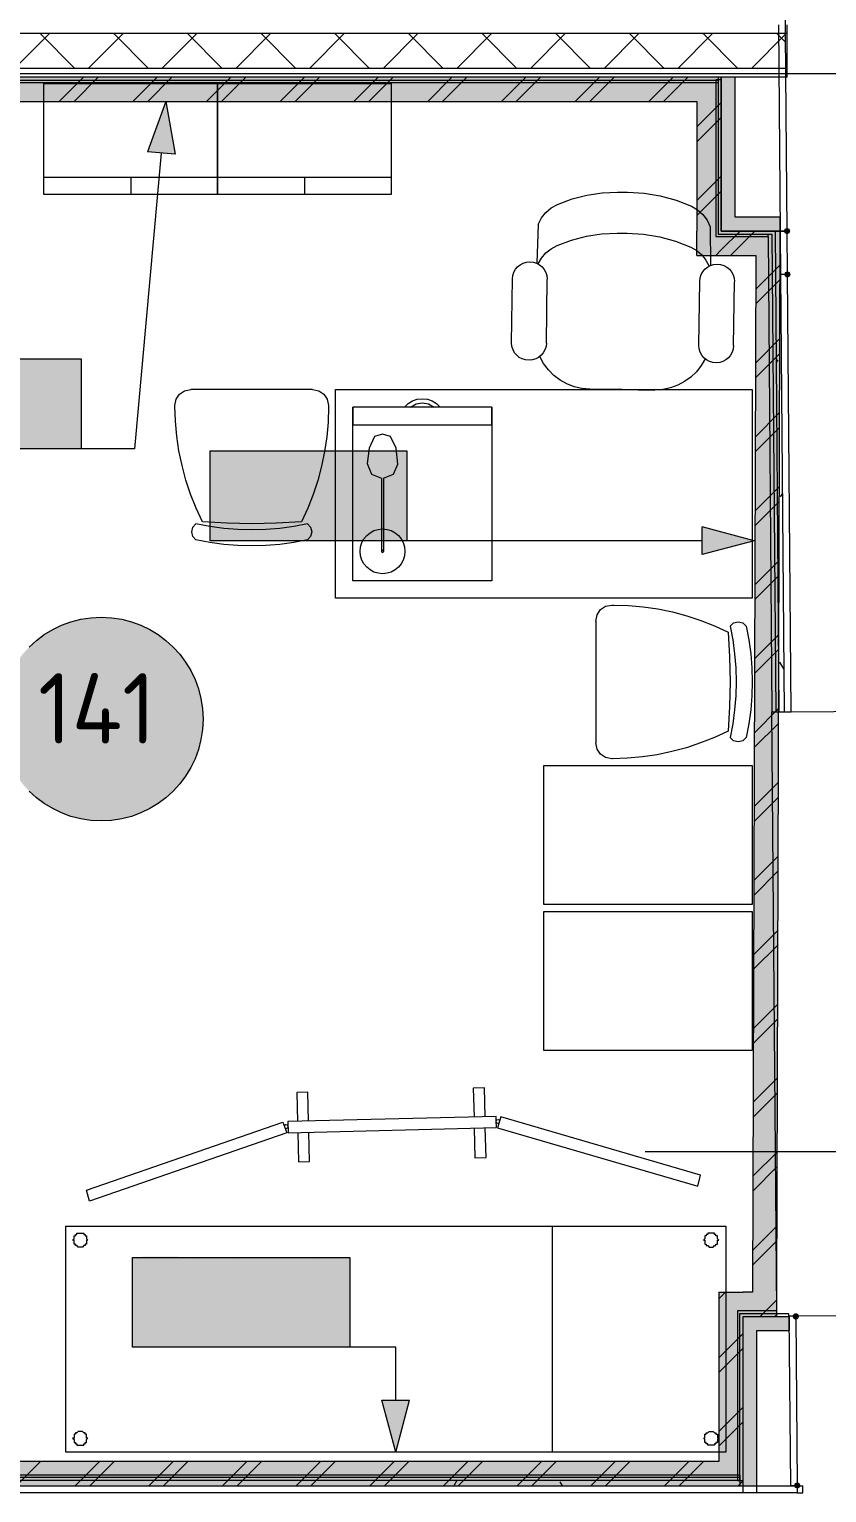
# Model space of a CAD drawing. Header units: millimetres. Extents: x -546 to 1681, y -650 to 1730.
# Drawn here: x 832.5 to 855.46, y 376.52 to 418.64 of the extents above; entities that cross this region are included whole.
import ezdxf

# ---------------------------------------------------------------- set-up
doc = ezdxf.new("R2010")
doc.units = ezdxf.units.MM

msp = doc.modelspace()

# ---------------------------------------------------------------- hatches: boundary and pattern name
at = {"true_color": 0x80ffff}
h = msp.add_hatch(color=131, dxfattribs=at)
h.dxf.hatch_style = 2
h.paths.add_polyline_path([(818.532, 416.566), (818.532, 417.266), (851.722, 417.266), (851.722, 416.566)])
at = {"true_color": 0xffffff}
h = msp.add_hatch(color=7, dxfattribs=at)
h.dxf.hatch_style = 2
h.paths.add_polyline_path([(851.722, 416.566), (851.722, 417.266), (852.422, 417.266)])
h = msp.add_hatch(color=7, dxfattribs=at)
h.dxf.hatch_style = 2
h.paths.add_polyline_path([(851.722, 416.566), (852.422, 417.266), (852.422, 416.566)])
h = msp.add_hatch(color=7)
h.dxf.hatch_style = 2
h.paths.add_polyline_path([(852.822, 413.231), (852.422, 413.231), (852.422, 417.266), (852.822, 417.266)])
at = {"true_color": 0x0077b0}
h = msp.add_hatch(color=144, dxfattribs=at)
h.dxf.hatch_style = 2
h.paths.add_polyline_path([(836.435, 416.566), (836.698, 415.043), (835.902, 415.115)])
at = {"true_color": 0xffffff}
h = msp.add_hatch(color=7, dxfattribs=at)
h.dxf.hatch_style = 2
h.paths.add_polyline_path([(851.722, 416.566), (852.422, 416.566), (852.422, 412.831), (851.722, 412.831)])
h = msp.add_hatch(color=7, dxfattribs=at)
h.dxf.hatch_style = 2
h.paths.add_polyline_path([(852.422, 412.831), (851.722, 412.131), (851.722, 412.831)])
h = msp.add_hatch(color=7, dxfattribs=at)
h.dxf.hatch_style = 2
h.paths.add_polyline_path([(852.422, 412.831), (852.422, 412.131), (851.722, 412.131)])
h = msp.add_hatch(color=7)
h.dxf.hatch_style = 2
h.paths.add_polyline_path([(852.422, 413.231), (854.118, 413.231), (854.122, 412.833), (852.422, 412.831)])
h = msp.add_hatch(color=7, dxfattribs=at)
h.dxf.hatch_style = 2
h.paths.add_polyline_path([(852.422, 412.131), (852.422, 412.831), (853.422, 412.831), (853.419, 412.131)])
h = msp.add_hatch(color=7, dxfattribs=at)
h.dxf.hatch_style = 2
h.paths.add_polyline_path([(853.419, 412.131), (853.422, 412.831), (854.122, 412.831)])
h = msp.add_hatch(color=7, dxfattribs=at)
h.dxf.hatch_style = 2
h.paths.add_polyline_path([(854.122, 412.831), (854.119, 412.131), (853.419, 412.131)])
h = msp.add_hatch(color=7)
h.dxf.hatch_style = 2
h.paths.add_polyline_path([(854.322, 412.743), (854.386, 412.77), (854.412, 412.833), (854.386, 412.897), (854.322, 412.923), (854.251, 412.897), (854.224, 412.833), (854.251, 412.77)])
h = msp.add_hatch(color=7, dxfattribs=at)
h.dxf.hatch_style = 2
h.paths.add_polyline_path([(853.419, 412.131), (854.119, 412.131), (854.026, 382.29), (853.326, 382.29)])
h = msp.add_hatch(color=7)
h.dxf.hatch_style = 2
h.paths.add_polyline_path([(854.325, 411.675), (854.262, 411.649), (854.235, 411.585), (854.262, 411.522), (854.325, 411.495), (854.396, 411.522), (854.422, 411.585), (854.396, 411.649)])
h = msp.add_hatch(color=7, dxfattribs=at)
h.dxf.hatch_style = 2
h.paths.add_polyline_path([(827.732, 409.154), (833.994, 409.154), (833.994, 406.566), (827.732, 406.566)])
at = {"true_color": 0x0077b0}
h = msp.add_hatch(color=144, dxfattribs=at)
h.dxf.hatch_style = 2
h.paths.add_polyline_path([(832.579, 407.656), (832.581, 407.685), (832.985, 409.099), (833.02, 409.153), (833.083, 409.172), (833.16, 409.146), (833.185, 409.07), (833.179, 409.042), (832.812, 407.758), (833.284, 407.758), (833.284, 408.063), (833.309, 408.138), (833.386, 408.162), (833.462, 408.138), (833.487, 408.063), (833.487, 407.758), (833.69, 407.758), (833.764, 407.733), (833.789, 407.656), (833.764, 407.58), (833.69, 407.555), (833.487, 407.555), (833.487, 407.253), (833.462, 407.178), (833.386, 407.154), (833.309, 407.178), (833.284, 407.253), (833.284, 407.555), (832.68, 407.555), (832.604, 407.58)])
at = {"true_color": 0xffffff}
h = msp.add_hatch(color=7, dxfattribs=at)
h.dxf.hatch_style = 2
h.paths.add_polyline_path([(837.713, 406.51), (843.369, 406.51), (843.369, 403.921), (837.713, 403.921)])
at = {"true_color": 0x0077b0}
h = msp.add_hatch(color=144, dxfattribs=at)
h.dxf.hatch_style = 2
h.paths.add_polyline_path([(838.017, 406.526), (839.027, 406.526), (839.101, 406.501), (839.126, 406.424), (839.126, 404.607), (839.101, 404.532), (839.027, 404.508), (838.951, 404.532), (838.925, 404.607), (838.925, 406.323), (838.118, 406.323), (838.118, 404.607), (838.093, 404.532), (838.017, 404.508), (837.941, 404.532), (837.916, 404.607), (837.916, 406.424), (837.941, 406.501)])
h = msp.add_hatch(color=144, dxfattribs=at)
h.dxf.hatch_style = 2
h.paths.add_polyline_path([(839.531, 404.607), (839.531, 406.424), (839.556, 406.501), (839.632, 406.526), (839.708, 406.501), (839.734, 406.424), (839.734, 405.719), (840.541, 405.719), (840.541, 406.424), (840.566, 406.501), (840.643, 406.526), (840.716, 406.501), (840.741, 406.424), (840.741, 404.607), (840.716, 404.532), (840.643, 404.508), (840.566, 404.532), (840.541, 404.607), (840.541, 405.516), (839.734, 405.516), (839.734, 404.607), (839.708, 404.532), (839.632, 404.508), (839.556, 404.532)])
h = msp.add_hatch(color=144, dxfattribs=at)
h.dxf.hatch_style = 2
h.paths.add_polyline_path([(842.964, 406.182), (842.733, 405.95), (842.662, 405.919), (842.586, 405.945), (842.561, 406.021), (842.589, 406.091), (842.984, 406.486), (843.025, 406.516), (843.066, 406.526), (843.142, 406.501), (843.167, 406.424), (843.167, 404.607), (843.142, 404.532), (843.066, 404.508), (842.99, 404.532), (842.964, 404.607)])
h = msp.add_hatch(color=144, dxfattribs=at)
h.dxf.hatch_style = 2
h.paths.add_polyline_path([(842.055, 405.01), (841.248, 405.01), (841.171, 405.036), (841.146, 405.112), (841.171, 405.188), (841.248, 405.214), (842.055, 405.214), (842.131, 405.188), (842.156, 405.112), (842.131, 405.036)])
h = msp.add_hatch(color=144, dxfattribs=at)
h.dxf.hatch_style = 2
h.paths.add_polyline_path([(853.369, 403.921), (851.876, 403.521), (851.876, 404.321)])
at = {"true_color": 0xffffff}
h = msp.add_hatch(color=7, dxfattribs=at)
edge = h.paths.add_edge_path()
edge.add_arc((834.572, 398.785), 2.932, 0, 360)
h = msp.add_hatch(color=7, dxfattribs=at)
h.dxf.hatch_style = 2
h.paths.add_polyline_path([(835.472, 383.291), (841.734, 383.291), (841.734, 380.703), (835.472, 380.703)])
at = {"true_color": 0x0077b0}
h = msp.add_hatch(color=144, dxfattribs=at)
h.dxf.hatch_style = 2
h.paths.add_polyline_path([(835.773, 383.31), (836.784, 383.31), (836.857, 383.284), (836.882, 383.208), (836.882, 381.39), (836.857, 381.316), (836.784, 381.292), (836.707, 381.316), (836.682, 381.39), (836.682, 383.106), (835.875, 383.106), (835.875, 381.39), (835.85, 381.316), (835.773, 381.292), (835.697, 381.316), (835.672, 381.39), (835.672, 383.208), (835.697, 383.284)])
h = msp.add_hatch(color=144, dxfattribs=at)
h.dxf.hatch_style = 2
h.paths.add_polyline_path([(837.288, 381.39), (837.288, 383.208), (837.313, 383.284), (837.389, 383.31), (837.465, 383.284), (837.49, 383.208), (837.49, 382.502), (838.297, 382.502), (838.297, 383.208), (838.323, 383.284), (838.399, 383.31), (838.473, 383.284), (838.498, 383.208), (838.498, 381.39), (838.473, 381.316), (838.399, 381.292), (838.323, 381.316), (838.297, 381.39), (838.297, 382.299), (837.49, 382.299), (837.49, 381.39), (837.465, 381.316), (837.389, 381.292), (837.313, 381.316)])
h = msp.add_hatch(color=144, dxfattribs=at)
h.dxf.hatch_style = 2
h.paths.add_polyline_path([(840.319, 381.794), (840.321, 381.823), (840.725, 383.237), (840.76, 383.291), (840.823, 383.31), (840.9, 383.284), (840.925, 383.208), (840.919, 383.18), (840.552, 381.896), (841.024, 381.896), (841.024, 382.201), (841.049, 382.276), (841.126, 382.299), (841.202, 382.276), (841.227, 382.201), (841.227, 381.896), (841.43, 381.896), (841.504, 381.87), (841.529, 381.794), (841.504, 381.718), (841.43, 381.693), (841.227, 381.693), (841.227, 381.39), (841.202, 381.316), (841.126, 381.292), (841.049, 381.316), (841.024, 381.39), (841.024, 381.693), (840.42, 381.693), (840.344, 381.718)])
at = {"true_color": 0xffffff}
h = msp.add_hatch(color=7, dxfattribs=at)
h.dxf.hatch_style = 2
h.paths.add_polyline_path([(852.352, 382.29), (853.052, 382.29), (853.052, 381.59)])
h = msp.add_hatch(color=7, dxfattribs=at)
h.dxf.hatch_style = 2
h.paths.add_polyline_path([(852.352, 381.59), (852.352, 382.29), (853.052, 381.59)])
h = msp.add_hatch(color=7, dxfattribs=at)
h.dxf.hatch_style = 2
h.paths.add_polyline_path([(853.326, 382.29), (853.324, 381.59), (853.052, 381.59), (853.052, 382.29)])
h = msp.add_hatch(color=7, dxfattribs=at)
h.dxf.hatch_style = 2
h.paths.add_polyline_path([(853.324, 381.59), (853.326, 382.29), (854.022, 381.592)])
h = msp.add_hatch(color=7, dxfattribs=at)
h.dxf.hatch_style = 2
h.paths.add_polyline_path([(853.326, 382.29), (854.026, 382.29), (854.024, 381.59)])
at = {"true_color": 0x0077b0}
h = msp.add_hatch(color=144, dxfattribs=at)
h.dxf.hatch_style = 2
h.paths.add_polyline_path([(839.812, 381.794), (839.005, 381.794), (838.929, 381.82), (838.903, 381.896), (838.929, 381.972), (839.005, 381.997), (839.812, 381.997), (839.888, 381.972), (839.913, 381.896), (839.888, 381.82)])
h = msp.add_hatch(color=7)
h.dxf.hatch_style = 2
h.paths.add_polyline_path([(854.657, 381.596), (854.631, 381.66), (854.567, 381.686), (854.504, 381.66), (854.477, 381.596), (854.477, 381.586), (854.504, 381.523), (854.567, 381.496), (854.631, 381.523), (854.657, 381.586)])
h = msp.add_hatch(color=7)
h.dxf.hatch_style = 2
h.paths.add_polyline_path([(854.567, 381.676), (854.504, 381.65), (854.477, 381.586), (854.504, 381.523), (854.567, 381.496), (854.638, 381.523), (854.664, 381.586), (854.638, 381.65)])
h = msp.add_hatch(color=7)
h.dxf.hatch_style = 2
h.paths.add_polyline_path([(854.484, 381.586), (854.511, 381.523), (854.574, 381.496), (854.638, 381.523), (854.664, 381.586), (854.664, 381.596), (854.638, 381.66), (854.574, 381.686), (854.511, 381.66), (854.484, 381.596)])
at = {"true_color": 0xffffff}
h = msp.add_hatch(color=7, dxfattribs=at)
h.dxf.hatch_style = 2
h.paths.add_polyline_path([(853.052, 381.59), (853.052, 377.416), (852.352, 377.416), (852.352, 381.59)])
h = msp.add_hatch(color=7)
h.dxf.hatch_style = 2
h.paths.add_polyline_path([(853.052, 381.19), (853.052, 381.584), (854.374, 381.59), (854.378, 381.19)])
h = msp.add_hatch(color=7)
h.dxf.hatch_style = 2
h.paths.add_polyline_path([(853.052, 376.716), (853.052, 381.19), (853.452, 381.19), (853.452, 376.716)])
at = {"true_color": 0x0077b0}
h = msp.add_hatch(color=144, dxfattribs=at)
h.dxf.hatch_style = 2
h.paths.add_polyline_path([(843.051, 377.686), (842.651, 379.178), (843.451, 379.178)])
at = {"true_color": 0x80ffff}
h = msp.add_hatch(color=131, dxfattribs=at)
h.dxf.hatch_style = 2
h.paths.add_polyline_path([(852.352, 377.416), (852.352, 376.716), (831.977, 376.716), (831.977, 377.416)])
h = msp.add_hatch(color=131, dxfattribs=at)
h.dxf.hatch_style = 2
h.paths.add_polyline_path([(853.052, 377.416), (853.052, 376.716), (852.352, 377.416)])
h = msp.add_hatch(color=131, dxfattribs=at)
h.dxf.hatch_style = 2
h.paths.add_polyline_path([(852.352, 376.716), (852.352, 377.416), (853.052, 376.716)])
h = msp.add_hatch(color=7)
h.dxf.hatch_style = 2
h.paths.add_polyline_path([(854.614, 376.636), (854.678, 376.663), (854.704, 376.726), (854.678, 376.79), (854.614, 376.816), (854.543, 376.79), (854.516, 376.726), (854.543, 376.663)])

# ---------------------------------------------------------------- linework, layer by layer
at = {"color": 7, "lineweight": 0}
for points in [[(854.322, 412.833), (854.229, 424.224)], [(854.074, 418.766), (854.132, 411.583)], [(854.324, 417.266), (854.324, 418.766)], [(854.324, 418.516), (810.806, 418.516)], [(832.08, 417.516), (833.08, 418.516)], [(833.814, 417.516), (832.814, 418.516)], [(834.201, 417.516), (835.201, 418.516)], [(835.935, 417.516), (834.935, 418.516)], [(836.322, 417.516), (837.322, 418.516)], [(838.056, 417.516), (837.056, 418.516)], [(838.444, 417.516), (839.444, 418.516)], [(840.178, 417.516), (839.178, 418.516)], [(840.565, 417.516), (841.565, 418.516)], [(842.299, 417.516), (841.299, 418.516)], [(842.686, 417.516), (843.686, 418.516)], [(844.42, 417.516), (843.42, 418.516)], [(844.808, 417.516), (845.808, 418.516)], [(846.541, 417.516), (845.541, 418.516)], [(846.929, 417.516), (847.929, 418.516)], [(848.663, 417.516), (847.663, 418.516)], [(849.05, 417.516), (850.05, 418.516)], [(850.784, 417.516), (849.784, 418.516)], [(851.172, 417.516), (852.172, 418.516)], [(852.905, 417.516), (851.905, 418.516)], [(853.293, 417.516), (854.274, 418.496)], [(854.276, 418.266), (854.027, 418.516)], [(854.324, 417.516), (813.756, 417.516)], [(187.211, 417.371), (863.726, 417.371)], [(854.324, 417.266), (814.006, 417.266)], [(814.006, 417.176), (852.342, 417.176)], [(814.006, 417.107), (852.342, 417.107)], [(851.722, 417.266), (817.832, 417.266)], [(833.365, 416.566), (834.065, 417.266)], [(833.789, 416.566), (834.489, 417.266)], [(835.486, 416.566), (836.186, 417.266)], [(835.91, 416.566), (836.61, 417.266)], [(837.608, 416.566), (838.308, 417.266)], [(838.032, 416.566), (838.732, 417.266)], [(839.729, 416.566), (840.429, 417.266)], [(840.153, 416.566), (840.853, 417.266)], [(841.85, 416.566), (842.55, 417.266)], [(842.274, 416.566), (842.974, 417.266)], [(843.971, 416.566), (844.671, 417.266)], [(844.396, 416.566), (845.096, 417.266)], [(846.093, 416.566), (846.793, 417.266)], [(846.517, 416.566), (847.217, 417.266)], [(848.214, 416.566), (848.914, 417.266)], [(848.638, 416.566), (849.338, 417.266)], [(850.335, 416.566), (851.035, 417.266)], [(850.76, 416.566), (851.46, 417.266)], [(852.422, 417.266), (851.722, 417.266)], [(852.422, 417.186), (852.263, 417.186)], [(852.263, 417.186), (852.263, 412.672)], [(852.332, 417.186), (852.332, 412.741)], [(852.342, 417.107), (852.342, 417.266)], [(852.422, 417.266), (852.422, 412.831)], [(852.422, 412.831), (852.422, 417.266)], [(852.822, 413.231), (852.822, 417.266)], [(818.532, 416.566), (851.722, 416.566)], [(851.722, 416.566), (851.722, 412.831)], [(851.722, 415.83), (852.422, 416.53)], [(851.722, 415.406), (852.422, 416.106)], [(851.722, 413.709), (852.422, 414.409)], [(851.722, 413.285), (852.422, 413.985)], [(851.722, 412.131), (851.722, 412.831)], [(852.422, 412.831), (854.122, 412.831)], [(852.422, 412.288), (852.965, 412.831)], [(853.422, 412.831), (852.422, 412.831)], [(852.689, 412.131), (853.389, 412.831)], [(854.122, 413.231), (852.822, 413.231)], [(854.122, 412.831), (853.422, 412.831)], [(853.972, 412.831), (854.084, 398.993)], [(854.026, 382.29), (854.122, 412.831)], [(854.122, 412.831), (854.122, 413.231)], [(854.122, 412.831), (854.314, 412.833)], [(854.314, 412.831), (854.122, 412.831)], [(854.314, 412.833), (854.325, 411.585)], [(852.263, 412.672), (853.773, 412.672)], [(852.332, 412.741), (853.882, 412.741)], [(853.773, 412.672), (853.772, 412.741)], [(853.773, 412.672), (853.884, 398.991)], [(853.882, 412.741), (853.994, 398.992)], [(851.722, 412.131), (853.419, 412.131)], [(852.265, 412.131), (852.422, 412.288)], [(853.419, 412.131), (853.326, 382.29)], [(853.416, 411.161), (854.119, 411.863)], [(854.325, 411.585), (854.132, 411.583)], [(854.132, 411.583), (854.234, 398.994)], [(854.434, 398.995), (854.332, 411.585)], [(853.415, 410.736), (854.117, 411.438)], [(853.41, 409.033), (854.112, 409.736)], [(853.408, 408.608), (854.111, 409.31)], [(854.049, 409.125), (854.002, 409.045)], [(853.403, 406.905), (854.105, 407.608)], [(853.402, 406.48), (854.104, 407.182)], [(853.397, 404.777), (854.099, 405.48)], [(854.183, 405.293), (854.117, 405.179)], [(853.395, 404.352), (854.097, 405.054)], [(853.39, 402.649), (854.092, 403.352)], [(853.389, 402.224), (854.091, 402.926)], [(832.499, 400.858), (832.707, 401.047), (832.933, 401.216), (833.175, 401.363), (833.431, 401.486), (833.7, 401.585), (833.981, 401.657), (834.273, 401.701), (834.572, 401.716), (834.872, 401.701), (835.163, 401.657), (835.444, 401.585), (835.713, 401.486), (835.969, 401.363), (836.211, 401.216), (836.437, 401.047), (836.645, 400.858), (836.834, 400.65), (837.003, 400.424), (837.15, 400.183), (837.273, 399.926), (837.372, 399.657), (837.444, 399.376), (837.488, 399.085), (837.503, 398.785)], [(853.383, 400.522), (854.085, 401.224)], [(853.382, 400.096), (854.084, 400.798)], [(854.224, 400.231), (854.112, 400.424)], [(853.377, 398.394), (854.079, 399.096)], [(853.884, 398.991), (854.434, 398.995)], [(854.023, 381.749), (853.884, 398.991)], [(854.434, 398.995), (858.126, 399.025)], [(837.503, 398.785), (837.488, 398.486), (837.444, 398.195), (837.372, 397.914), (837.273, 397.644), (837.15, 397.388), (837.003, 397.146), (836.834, 396.92), (836.645, 396.712), (836.437, 396.523), (836.211, 396.354), (835.969, 396.207), (835.713, 396.084), (835.444, 395.985), (835.163, 395.913), (834.872, 395.869), (834.572, 395.853), (834.273, 395.869), (833.981, 395.913), (833.7, 395.985), (833.431, 396.084), (833.175, 396.207), (832.933, 396.354), (832.707, 396.523), (832.499, 396.712)], [(853.375, 397.968), (854.077, 398.67)], [(853.37, 396.266), (854.072, 396.968)], [(853.369, 395.84), (854.071, 396.542)], [(853.363, 394.138), (854.066, 394.84)], [(853.362, 393.712), (854.064, 394.414)], [(853.357, 392.01), (854.059, 392.712)], [(853.355, 391.584), (854.058, 392.286)], [(853.35, 389.882), (854.052, 390.584)], [(853.349, 389.456), (854.051, 390.158)], [(853.343, 387.754), (854.046, 388.456)], [(853.342, 387.328), (854.044, 388.03)], [(853.337, 385.626), (854.039, 386.328)], [(853.336, 385.2), (854.038, 385.902)], [(853.33, 383.498), (854.032, 384.2)], [(853.329, 383.072), (854.031, 383.775)], [(852.352, 382.29), (853.052, 382.29)], [(852.352, 382.29), (852.352, 377.416)], [(852.352, 382.095), (852.449, 382.192)], [(852.449, 382.192), (852.546, 382.29)], [(853.326, 382.29), (853.052, 382.29)], [(854.024, 381.59), (854.026, 382.29)], [(854.023, 381.749), (852.893, 381.749)], [(852.893, 381.749), (852.893, 376.87)], [(852.962, 381.68), (854.024, 381.68)], [(852.962, 376.87), (852.962, 381.68)], [(853.543, 381.59), (853.784, 381.83)], [(853.784, 381.83), (854.026, 382.072)], [(854.024, 381.59), (854.023, 381.749)], [(854.374, 381.67), (854.024, 381.668)], [(854.374, 381.594), (854.374, 381.67)], [(853.052, 381.59), (854.385, 381.59)], [(853.052, 376.516), (853.052, 381.59)], [(853.052, 377.416), (853.052, 381.59)], [(853.052, 381.59), (854.024, 381.59)], [(853.967, 381.59), (853.996, 381.618)], [(853.996, 381.618), (854.024, 381.647)], [(854.024, 381.591), (854.374, 381.594)], [(854.567, 381.596), (854.374, 381.594)], [(854.374, 381.594), (854.414, 376.724)], [(854.385, 381.19), (854.385, 381.59)], [(858.267, 381.626), (854.567, 381.596)], [(854.574, 381.586), (854.614, 376.726)], [(852.352, 380.398), (853.052, 381.098)], [(853.452, 376.516), (853.452, 381.19)], [(853.452, 381.19), (854.385, 381.19)], [(852.352, 379.974), (853.052, 380.674)], [(852.352, 378.277), (853.052, 378.977)], [(852.352, 377.853), (853.052, 378.553)], [(852.972, 377.025), (831.277, 377.025)], [(852.352, 377.416), (831.977, 377.416)], [(832.123, 376.716), (832.823, 377.416)], [(833.82, 376.716), (834.52, 377.416)], [(834.244, 376.716), (834.944, 377.416)], [(835.941, 376.716), (836.641, 377.416)], [(836.366, 376.716), (837.066, 377.416)], [(838.063, 376.716), (838.763, 377.416)], [(838.487, 376.716), (839.187, 377.416)], [(840.184, 376.716), (840.884, 377.416)], [(840.608, 376.716), (841.308, 377.416)], [(842.305, 376.716), (843.005, 377.416)], [(842.73, 376.716), (843.43, 377.416)], [(844.427, 376.716), (845.127, 377.416)], [(844.851, 376.716), (845.551, 377.416)], [(846.548, 376.716), (847.248, 377.416)], [(846.972, 376.716), (847.672, 377.416)], [(848.669, 376.716), (849.369, 377.416)], [(849.093, 376.716), (849.793, 377.416)], [(850.791, 376.716), (851.491, 377.416)], [(851.215, 376.716), (851.915, 377.416)], [(852.972, 376.716), (852.972, 377.025)], [(853.052, 376.716), (853.052, 377.416)], [(852.972, 376.956), (831.277, 376.956)], [(831.277, 376.716), (854.772, 376.716)], [(831.277, 376.716), (853.052, 376.716)], [(852.972, 376.866), (831.436, 376.866)], [(844.809, 376.866), (844.722, 376.716)], [(847.856, 376.716), (847.79, 376.83)], [(852.893, 376.87), (853.052, 376.87)], [(852.912, 376.716), (852.982, 376.786)], [(852.982, 376.786), (853.052, 376.856)], [(854.414, 376.724), (854.606, 376.726)], [(854.606, 376.726), (854.608, 376.516)], [(854.772, 376.516), (854.772, 376.716)], [(854.608, 376.516), (795.621, 376.516)], [(854.608, 376.516), (854.772, 376.516)]]:
    msp.add_lwpolyline(points, dxfattribs=at)
at = {"color": 253, "lineweight": 0, "true_color": 0x999999}
for points in [[(832.922, 413.885), (832.922, 417.085)], [(832.922, 417.085), (837.922, 417.085)], [(837.922, 413.885), (837.922, 417.085)], [(837.922, 417.085), (842.922, 417.085)], [(837.922, 417.085), (837.922, 413.885)], [(842.922, 417.085), (842.922, 413.885)], [(832.922, 414.385), (837.922, 414.385)], [(835.422, 414.385), (835.422, 413.885)], [(837.922, 414.385), (842.922, 414.385)], [(840.422, 414.385), (840.422, 413.885)], [(837.922, 413.885), (832.922, 413.885)], [(842.922, 413.885), (837.922, 413.885)], [(847.71, 413.602), (848.128, 413.756), (848.557, 413.867), (848.995, 413.934), (849.439, 413.956), (849.646, 413.951)], [(849.637, 413.951), (849.729, 413.952), (850.202, 413.927), (850.668, 413.851), (851.123, 413.726), (851.563, 413.552)], [(847.151, 413.023), (847.245, 413.209), (847.372, 413.37), (847.529, 413.503), (847.71, 413.602)], [(851.563, 413.552), (851.742, 413.448), (851.896, 413.311), (852.019, 413.146), (852.107, 412.958)], [(847.151, 413.023), (847.117, 411.905)], [(852.107, 412.958), (852.112, 411.84)], [(847.155, 411.886), (847.25, 412.056), (847.374, 412.204), (847.524, 412.326), (847.695, 412.418)], [(847.695, 412.418), (848.112, 412.572), (848.541, 412.683), (848.98, 412.75), (849.424, 412.772), (849.63, 412.768)], [(849.621, 412.768), (849.713, 412.769), (850.186, 412.744), (850.652, 412.668), (851.107, 412.542), (851.547, 412.368)], [(851.547, 412.368), (851.716, 412.271), (851.863, 412.145), (851.983, 411.994), (852.073, 411.822)], [(846.413, 411.455), (846.424, 411.555), (846.454, 411.648), (846.501, 411.732), (846.562, 411.805), (846.635, 411.865), (846.72, 411.911), (846.813, 411.939), (846.913, 411.949), (847.014, 411.939), (847.108, 411.91), (847.193, 411.864), (847.267, 411.803), (847.328, 411.729), (847.374, 411.644), (847.403, 411.55), (847.413, 411.449)], [(851.804, 411.385), (851.815, 411.485), (851.845, 411.578), (851.892, 411.661), (851.953, 411.734), (852.026, 411.794), (852.111, 411.84), (852.204, 411.868), (852.304, 411.878), (852.405, 411.868), (852.499, 411.839), (852.584, 411.793), (852.658, 411.732), (852.719, 411.658), (852.765, 411.573), (852.794, 411.479), (852.804, 411.378)], [(846.389, 409.618), (846.413, 411.455)], [(847.389, 409.605), (847.413, 411.442)], [(851.78, 409.548), (851.804, 411.385)], [(852.779, 409.535), (852.803, 411.372)], [(847.389, 409.605), (847.378, 409.506), (847.348, 409.413), (847.301, 409.329), (847.24, 409.256), (847.166, 409.196), (847.082, 409.151), (846.989, 409.122), (846.889, 409.112), (846.789, 409.123), (846.695, 409.152), (846.61, 409.198), (846.536, 409.259), (846.475, 409.332), (846.429, 409.417), (846.399, 409.511), (846.389, 409.612)], [(852.779, 409.535), (852.768, 409.436), (852.738, 409.343), (852.692, 409.259), (852.631, 409.186), (852.557, 409.125), (852.473, 409.08), (852.379, 409.051), (852.279, 409.041), (852.179, 409.052), (852.085, 409.081), (852, 409.127), (851.926, 409.188), (851.865, 409.262), (851.819, 409.347), (851.789, 409.441), (851.779, 409.541)], [(848.642, 408.28), (848.412, 408.3), (848.191, 408.351), (847.981, 408.432), (847.784, 408.541), (847.605, 408.675), (847.446, 408.835), (847.309, 409.016), (847.197, 409.218)], [(851.961, 409.155), (851.846, 408.959), (851.707, 408.782), (851.546, 408.628), (851.366, 408.499), (851.17, 408.395), (850.961, 408.319), (850.741, 408.271), (850.513, 408.255), (850.492, 408.255)], [(836.696, 407.796), (836.695, 407.813), (836.731, 407.99), (836.829, 408.135), (836.973, 408.233), (837.149, 408.268)], [(840.657, 408.268), (837.155, 408.268)], [(840.657, 408.268), (840.84, 408.233), (840.984, 408.135), (841.082, 407.99), (841.117, 407.813), (841.117, 407.796)], [(841.317, 408.268), (853.317, 408.268)], [(841.317, 402.268), (841.317, 408.268)], [(849.567, 408.268), (848.642, 408.28)], [(849.567, 408.268), (850.492, 408.255)], [(853.317, 408.268), (853.317, 402.268)], [(837.491, 404.463), (837.307, 404.855), (837.146, 405.256), (837.01, 405.665), (836.898, 406.082), (836.81, 406.503), (836.747, 406.93), (836.709, 407.36), (836.696, 407.793)], [(841.117, 407.796), (841.117, 407.762), (841.105, 407.334), (841.067, 406.908), (841.005, 406.486), (840.919, 406.068), (840.809, 405.656), (840.675, 405.251), (840.517, 404.854), (840.336, 404.465)], [(843.305, 407.762), (843.41, 407.866), (843.534, 407.943), (843.671, 407.991), (843.817, 408.007), (843.964, 407.991), (844.101, 407.943), (844.225, 407.866), (844.329, 407.762)], [(843.479, 407.768), (843.638, 407.857), (843.817, 407.887), (843.996, 407.857), (844.155, 407.768)], [(845.817, 407.768), (841.817, 407.768)], [(841.817, 407.768), (841.817, 407.249)], [(841.817, 402.768), (841.817, 407.768)], [(845.817, 407.249), (845.817, 407.768)], [(845.817, 407.768), (845.817, 402.768)], [(845.817, 407.249), (841.817, 407.249)], [(842.671, 406.991), (842.441, 406.923)], [(842.902, 406.923), (842.671, 406.991)], [(842.283, 406.586), (842.231, 406.147)], [(842.441, 406.923), (842.283, 406.586)], [(843.06, 406.586), (842.902, 406.923)], [(843.111, 406.127), (843.06, 406.586)], [(842.231, 406.147), (842.352, 405.84)], [(842.989, 405.84), (843.111, 406.127)], [(842.352, 405.84), (842.64, 405.723)], [(842.64, 405.723), (842.64, 403.613)], [(842.703, 405.718), (842.989, 405.84)], [(842.703, 405.718), (842.703, 403.613)], [(837.301, 403.942), (837.211, 404.043), (837.178, 404.174), (837.211, 404.306), (837.301, 404.407)], [(840.511, 404.407), (840.114, 404.331), (839.714, 404.276), (839.311, 404.243), (838.906, 404.232), (838.502, 404.243), (838.099, 404.276), (837.698, 404.331), (837.301, 404.407)], [(840.336, 404.465), (839.622, 404.422), (838.906, 404.407), (838.198, 404.422), (837.491, 404.463)], [(840.511, 404.407), (840.602, 404.306), (840.634, 404.174), (840.602, 404.043), (840.511, 403.942)], [(840.511, 403.942), (840.114, 403.866), (839.714, 403.812), (839.311, 403.779), (838.906, 403.768), (838.502, 403.779), (838.099, 403.812), (837.698, 403.866), (837.301, 403.942)], [(845.817, 402.768), (841.817, 402.768)], [(853.317, 402.268), (841.317, 402.268)], [(848.817, 401.607), (848.853, 401.79), (848.95, 401.935), (849.094, 402.033), (849.271, 402.068), (849.288, 402.067)], [(849.288, 402.067), (849.323, 402.067), (849.752, 402.055), (850.178, 402.018), (850.6, 401.956), (851.018, 401.87), (851.429, 401.759), (851.835, 401.625), (852.232, 401.468), (852.62, 401.286)], [(848.817, 401.607), (848.817, 398.106)], [(852.678, 401.462), (852.779, 401.552), (852.91, 401.584), (853.042, 401.552), (853.143, 401.462)], [(852.678, 401.462), (852.754, 401.065), (852.809, 400.664), (852.841, 400.261), (852.852, 399.857), (852.841, 399.453), (852.809, 399.05), (852.754, 398.65), (852.678, 398.252)], [(853.143, 401.462), (853.219, 401.065), (853.274, 400.664), (853.306, 400.261), (853.317, 399.857), (853.306, 399.453), (853.274, 399.05), (853.219, 398.65), (853.143, 398.252)], [(852.62, 401.286), (852.664, 400.573), (852.678, 399.857), (852.664, 399.149), (852.621, 398.442)], [(849.288, 397.646), (849.271, 397.646), (849.094, 397.682), (848.95, 397.779), (848.853, 397.924), (848.817, 398.1)], [(852.621, 398.442), (852.229, 398.258), (851.828, 398.097), (851.419, 397.961), (851.003, 397.848), (850.581, 397.76), (850.155, 397.697), (849.724, 397.659), (849.291, 397.646)], [(853.143, 398.252), (853.042, 398.162), (852.91, 398.129), (852.779, 398.162), (852.678, 398.252)], [(847.317, 397.446), (853.317, 397.446)], [(847.317, 393.446), (847.317, 397.446)], [(853.317, 397.446), (853.317, 393.446)], [(853.317, 393.446), (847.317, 393.446)], [(847.317, 393.246), (853.317, 393.246)], [(847.317, 389.246), (847.317, 393.246)], [(853.317, 393.246), (853.317, 389.246)], [(853.317, 389.246), (847.317, 389.246)], [(840.524, 388.045), (840.205, 388.037)], [(840.205, 388.037), (840.226, 387.205)], [(840.544, 387.213), (840.524, 388.045)], [(845.603, 388.168), (845.285, 388.161)], [(845.285, 388.161), (845.305, 387.328)], [(845.624, 387.336), (845.603, 388.168)], [(834.151, 385.23), (839.805, 387.184)], [(839.805, 387.184), (839.917, 386.876)], [(845.942, 387.344), (839.944, 387.198)], [(839.944, 387.198), (839.947, 387.078)], [(839.944, 387.198), (839.952, 386.879)], [(845.945, 387.224), (845.942, 387.344)], [(845.945, 387.224), (845.967, 387.252), (846.001, 387.263), (846.051, 387.236)], [(845.95, 387.025), (845.945, 387.224)], [(846.024, 387.148), (846.001, 387.143), (845.969, 387.153), (845.946, 387.179)], [(846.082, 387.337), (845.985, 387.023)], [(851.825, 385.66), (846.082, 387.337)], [(839.917, 386.876), (834.238, 384.913)], [(839.841, 387.085), (839.892, 387.114), (839.925, 387.105), (839.947, 387.078)], [(839.948, 387.033), (839.926, 387.006), (839.892, 386.995), (839.872, 386.998)], [(839.952, 386.879), (845.95, 387.025)], [(840.233, 386.886), (840.254, 386.038)], [(840.573, 386.046), (840.552, 386.894)], [(845.313, 387.01), (845.333, 386.161)], [(845.652, 386.169), (845.631, 387.017)], [(845.985, 387.023), (851.753, 385.339)], [(858.229, 386.326), (850.229, 386.326)], [(840.254, 386.038), (840.573, 386.046)], [(845.333, 386.161), (845.652, 386.169)], [(851.753, 385.339), (851.825, 385.66)], [(834.238, 384.913), (834.151, 385.23)], [(833.551, 384.186), (852.551, 384.186)], [(833.551, 377.686), (833.551, 384.186)], [(847.551, 384.186), (847.551, 377.686)], [(852.551, 384.186), (852.551, 377.686)], [(833.75, 383.787), (833.79, 383.827)], [(833.79, 383.787), (833.75, 383.787)], [(833.79, 383.867), (833.79, 383.907)], [(833.79, 383.907), (833.83, 383.907)], [(833.79, 383.827), (833.79, 383.867)], [(833.79, 383.747), (833.79, 383.787)], [(833.83, 383.907), (833.83, 383.946)], [(833.83, 383.946), (833.87, 383.946)], [(833.87, 383.946), (833.87, 383.986)], [(833.87, 383.986), (833.91, 383.986)], [(833.91, 383.986), (833.95, 383.986)], [(833.95, 383.986), (833.989, 383.986)], [(833.989, 383.986), (834.029, 383.986)], [(834.029, 383.986), (834.069, 383.986)], [(834.069, 383.986), (834.069, 383.946)], [(834.069, 383.946), (834.109, 383.946)], [(834.109, 383.946), (834.109, 383.907)], [(834.109, 383.907), (834.149, 383.907)], [(834.149, 383.907), (834.149, 383.867)], [(834.149, 383.867), (834.149, 383.827)], [(834.149, 383.827), (834.189, 383.787)], [(834.189, 383.787), (834.149, 383.787)], [(834.149, 383.787), (834.149, 383.747)], [(851.953, 383.827), (851.913, 383.787)], [(851.913, 383.787), (851.953, 383.787)], [(851.993, 383.907), (851.953, 383.907)], [(851.953, 383.907), (851.953, 383.867)], [(851.953, 383.867), (851.953, 383.827)], [(851.953, 383.787), (851.953, 383.747)], [(852.033, 383.946), (851.993, 383.946)], [(851.993, 383.946), (851.993, 383.907)], [(852.073, 383.986), (852.033, 383.986)], [(852.033, 383.986), (852.033, 383.946)], [(852.113, 383.986), (852.073, 383.986)], [(852.152, 383.986), (852.113, 383.986)], [(852.192, 383.986), (852.152, 383.986)], [(852.232, 383.986), (852.192, 383.986)], [(852.232, 383.946), (852.232, 383.986)], [(852.272, 383.946), (852.232, 383.946)], [(852.272, 383.907), (852.272, 383.946)], [(852.312, 383.907), (852.272, 383.907)], [(852.312, 383.867), (852.312, 383.907)], [(852.312, 383.827), (852.312, 383.867)], [(852.352, 383.787), (852.312, 383.827)], [(852.312, 383.747), (852.312, 383.787)], [(852.312, 383.787), (852.352, 383.787)], [(833.79, 383.707), (833.79, 383.747)], [(833.79, 383.667), (833.79, 383.707)], [(833.83, 383.667), (833.79, 383.667)], [(833.83, 383.628), (833.83, 383.667)], [(833.87, 383.628), (833.83, 383.628)], [(833.91, 383.588), (833.87, 383.628)], [(833.95, 383.588), (833.91, 383.588)], [(833.989, 383.588), (833.95, 383.588)], [(834.029, 383.588), (833.989, 383.588)], [(834.069, 383.628), (834.029, 383.588)], [(834.109, 383.628), (834.069, 383.628)], [(834.149, 383.667), (834.109, 383.667)], [(834.109, 383.667), (834.109, 383.628)], [(834.149, 383.747), (834.149, 383.707)], [(834.149, 383.707), (834.149, 383.667)], [(851.953, 383.747), (851.953, 383.707)], [(851.953, 383.707), (851.953, 383.667)], [(851.953, 383.667), (851.993, 383.667)], [(851.993, 383.667), (851.993, 383.628)], [(851.993, 383.628), (852.033, 383.628)], [(852.033, 383.628), (852.073, 383.588)], [(852.073, 383.588), (852.113, 383.588)], [(852.113, 383.588), (852.152, 383.588)], [(852.152, 383.588), (852.192, 383.588)], [(852.192, 383.588), (852.232, 383.628)], [(852.232, 383.628), (852.272, 383.628)], [(852.272, 383.628), (852.272, 383.667)], [(852.272, 383.667), (852.312, 383.667)], [(852.312, 383.707), (852.312, 383.747)], [(852.312, 383.667), (852.312, 383.707)], [(833.91, 378.283), (833.87, 378.244)], [(833.95, 378.283), (833.91, 378.283)], [(833.989, 378.283), (833.95, 378.283)], [(834.029, 378.283), (833.989, 378.283)], [(834.069, 378.244), (834.029, 378.283)], [(852.033, 378.244), (852.073, 378.283)], [(852.073, 378.283), (852.113, 378.283)], [(852.113, 378.283), (852.152, 378.283)], [(852.152, 378.283), (852.192, 378.283)], [(852.192, 378.283), (852.232, 378.244)], [(833.75, 378.084), (833.79, 378.044)], [(833.79, 378.084), (833.75, 378.084)], [(833.83, 378.204), (833.79, 378.204)], [(833.79, 378.204), (833.79, 378.164)], [(833.79, 378.164), (833.79, 378.124)], [(833.79, 378.124), (833.79, 378.084)], [(833.79, 378.044), (833.79, 378.004)], [(833.79, 378.004), (833.79, 377.965)], [(833.79, 377.965), (833.83, 377.965)], [(833.87, 378.244), (833.83, 378.244)], [(833.83, 378.244), (833.83, 378.204)], [(833.83, 377.965), (833.83, 377.925)], [(833.83, 377.925), (833.87, 377.925)], [(833.87, 377.925), (833.87, 377.885)], [(833.87, 377.885), (833.91, 377.885)], [(833.91, 377.885), (833.95, 377.885)], [(833.95, 377.885), (833.989, 377.885)], [(833.989, 377.885), (834.029, 377.885)], [(834.029, 377.885), (834.069, 377.885)], [(834.109, 378.244), (834.069, 378.244)], [(834.069, 377.885), (834.069, 377.925)], [(834.069, 377.925), (834.109, 377.925)], [(834.109, 378.204), (834.109, 378.244)], [(834.149, 378.204), (834.109, 378.204)], [(834.109, 377.925), (834.109, 377.965)], [(834.109, 377.965), (834.149, 377.965)], [(834.149, 378.164), (834.149, 378.204)], [(834.149, 378.124), (834.149, 378.164)], [(834.149, 378.084), (834.149, 378.124)], [(834.149, 378.044), (834.189, 378.084)], [(834.189, 378.084), (834.149, 378.084)], [(834.149, 378.004), (834.149, 378.044)], [(834.149, 377.965), (834.149, 378.004)], [(851.953, 378.044), (851.913, 378.084)], [(851.913, 378.084), (851.953, 378.084)], [(851.953, 378.164), (851.953, 378.204)], [(851.953, 378.204), (851.993, 378.204)], [(851.953, 378.124), (851.953, 378.164)], [(851.953, 378.084), (851.953, 378.124)], [(851.953, 378.004), (851.953, 378.044)], [(851.953, 377.965), (851.953, 378.004)], [(851.993, 377.965), (851.953, 377.965)], [(851.993, 378.204), (851.993, 378.244)], [(851.993, 378.244), (852.033, 378.244)], [(851.993, 377.925), (851.993, 377.965)], [(852.033, 377.925), (851.993, 377.925)], [(852.033, 377.885), (852.033, 377.925)], [(852.073, 377.885), (852.033, 377.885)], [(852.113, 377.885), (852.073, 377.885)], [(852.152, 377.885), (852.113, 377.885)], [(852.192, 377.885), (852.152, 377.885)], [(852.232, 377.885), (852.192, 377.885)], [(852.232, 378.244), (852.272, 378.244)], [(852.272, 377.925), (852.232, 377.925)], [(852.232, 377.925), (852.232, 377.885)], [(852.272, 378.244), (852.272, 378.204)], [(852.272, 378.204), (852.312, 378.204)], [(852.312, 377.965), (852.272, 377.965)], [(852.272, 377.965), (852.272, 377.925)], [(852.312, 378.204), (852.312, 378.164)], [(852.312, 378.164), (852.312, 378.124)], [(852.312, 378.124), (852.312, 378.084)], [(852.352, 378.084), (852.312, 378.044)], [(852.312, 378.084), (852.352, 378.084)], [(852.312, 378.044), (852.312, 378.004)], [(852.312, 378.004), (852.312, 377.965)], [(852.551, 377.686), (833.551, 377.686)]]:
    msp.add_lwpolyline(points, dxfattribs=at)
at = {"color": 144, "lineweight": 0, "true_color": 0x0077b0}
for points in [[(836.435, 416.566), (835.902, 415.115)], [(836.435, 416.566), (836.698, 415.043)], [(836.3, 415.079), (835.528, 406.566)], [(836.698, 415.043), (835.902, 415.115)], [(827.732, 409.154), (833.994, 409.154)], [(833.994, 409.154), (833.994, 406.566)], [(833.994, 406.566), (827.732, 406.566)], [(835.528, 406.566), (833.994, 406.566)], [(837.713, 406.51), (843.369, 406.51)], [(837.713, 403.921), (837.713, 406.51)], [(843.369, 406.51), (843.369, 403.921)], [(851.876, 403.521), (851.876, 404.321)], [(853.369, 403.921), (851.876, 404.321)], [(843.369, 403.921), (837.713, 403.921)], [(850.659, 403.921), (843.369, 403.921)], [(851.876, 403.921), (850.659, 403.921)], [(853.369, 403.921), (851.876, 403.521)], [(835.472, 383.291), (841.734, 383.291)], [(835.472, 380.703), (835.472, 383.291)], [(841.734, 383.291), (841.734, 380.703)], [(841.734, 380.703), (835.472, 380.703)], [(843.051, 380.703), (841.734, 380.703)], [(843.051, 379.178), (843.051, 380.703)], [(842.651, 379.178), (843.451, 379.178)], [(843.051, 377.686), (842.651, 379.178)], [(843.051, 377.686), (843.451, 379.178)]]:
    msp.add_lwpolyline(points, dxfattribs=at)
at = {"color": 253, "lineweight": 0, "true_color": 0x999999}
msp.add_lwpolyline([(842.703, 403.613), (842.694, 403.636), (842.671, 403.645), (842.649, 403.636), (842.64, 403.613), (842.649, 403.592), (842.671, 403.582), (842.694, 403.592)], close=True, dxfattribs=at)
msp.add_circle((842.672, 403.614), 0.646, dxfattribs=at)

# ---------------------------------------------------------------- texts
at = {"color": 7, "insert": (832.755, 400.107), "char_height": 2.02685, "attachment_point": 1}
msp.add_mtext('{\\fGOSTCommon|b0|i0|c0;141}', dxfattribs=at)

doc.saveas('drawing.dxf')
